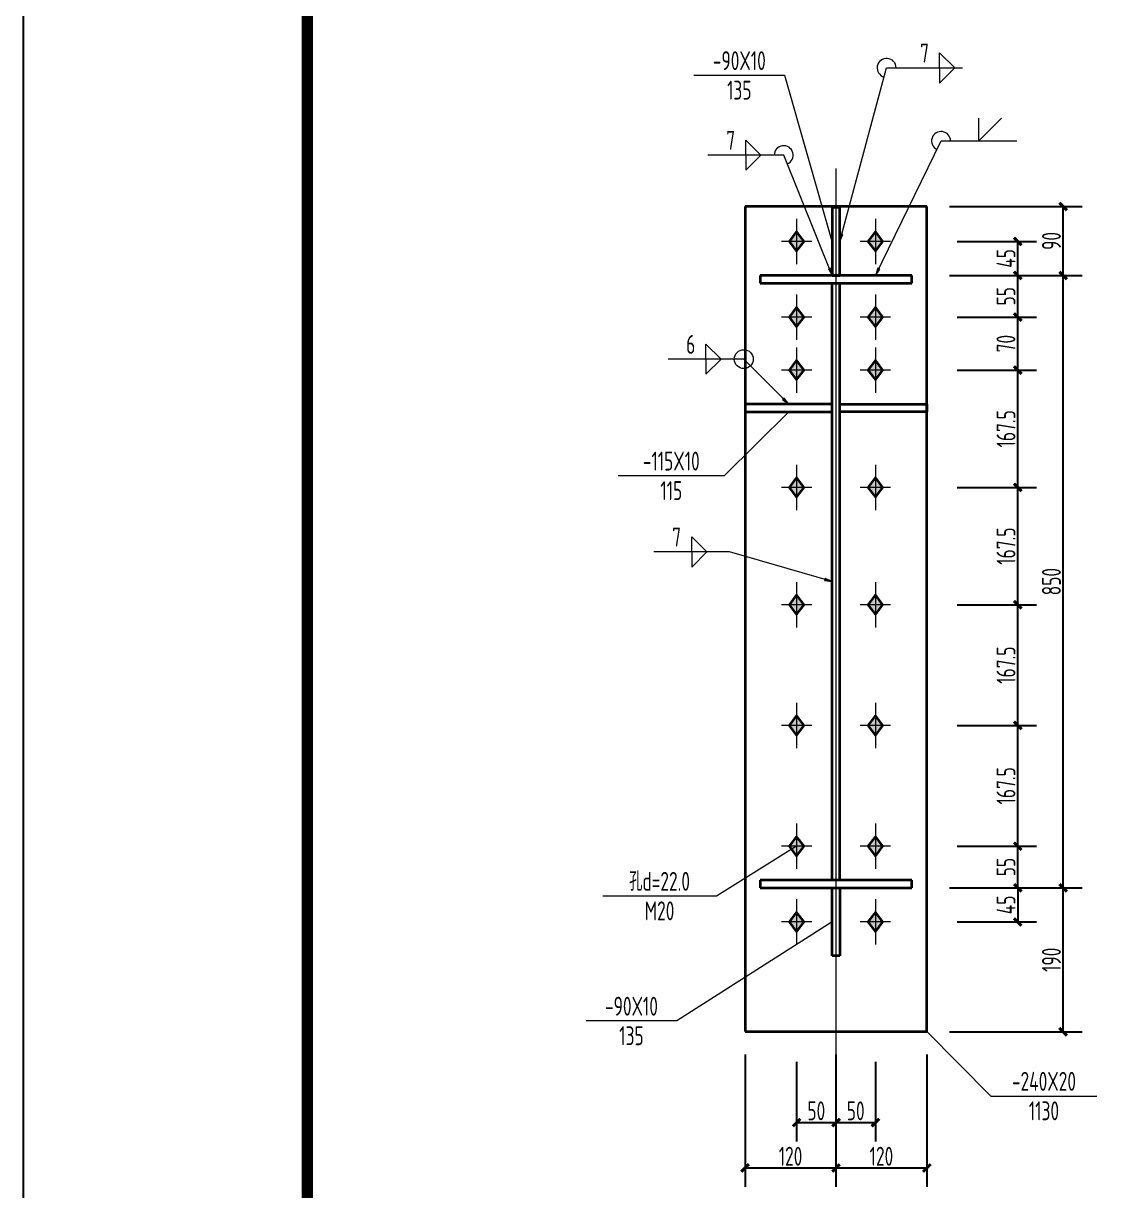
# Model space of a CAD drawing. Header units: millimetres. Extents: x 6950065 to 7140129, y 16284814 to 19754034.
# Drawn here: x 6980401 to 6994825, y 17924217 to 17939636 of the extents above; entities that cross this region are included whole.
import ezdxf
from ezdxf.enums import TextEntityAlignment as Align

# ---------------------------------------------------------------- set-up
doc = ezdxf.new("R2010")
doc.units = ezdxf.units.MM
doc.header["$LTSCALE"] = 1500
doc.header["$MEASUREMENT"] = 0
doc.linetypes.add('线型6', pattern=[8.75, 5, -1.25, 1.25, -1.25])
doc.layers.get('Defpoints').update_dxf_attribs({"color": 1})
for name, color, linetype, lineweight in [('10', 7, 'Continuous', 35), ('20', 2, 'Continuous', 35), ('尺寸标注', 9, 'Continuous', 18), ('焊缝标注', 9, 'Continuous', 18), ('螺栓孔标注', 9, 'Continuous', 18), ('钢板标注', 9, 'Continuous', 18)]:
    doc.layers.add(name, color=color, linetype=linetype, lineweight=lineweight)
doc.layers.add('C型钢', color=6, linetype='Continuous')
doc.layers.add('TK', color=4, linetype='Continuous')
doc.styles.add('FromPkpm', font='Pkpmeng', dxfattribs={"width": 0.7, "bigfont": 'hztxt'})
doc.dimstyles.new('Pkpm_1.00', dxfattribs={"dimtxt": 250, "dimasz": 100, "dimexe": 250, "dimexo": 0.0625, "dimgap": 30, "dimtad": 1, "dimdec": 0, "dimrnd": 5, "dimzin": 0, "dimdsep": 46, "dimtxsty": 'FromPkpm', "dimblk1": 'ARCHTICK', "dimblk2": 'ARCHTICK', "dimsah": 1, "dimcen": 0.09, "dimadec": 0, "dimazin": 0, "dimtfac": 1, "dimtdec": 0, "dimtix": 1, "dimtmove": 2, "dimatfit": 1, "dimfxl": 0, "dimtolj": 1, "dimtzin": 0, "dimarcsym": 0})

# ---------------------------------------------------------------- blocks, each defined once
blk = doc.blocks.new('_ArchTick')
at = {"color": 0, "linetype": 'ByBlock', "const_width": 0.4}
blk.add_lwpolyline([(-0.5, -0.5), (0.5, 0.5)], dxfattribs=at)
blk = doc.blocks.new('*D435')
at = {"layer": 'Defpoints', "color": 0, "linetype": 'Continuous'}
for p in [(6992332, 17936756), (6993532, 17936756), (6992332, 17936306)]:
    blk.add_point(p, dxfattribs=at)
at = {"layer": '尺寸标注', "color": 0, "linetype": 'Continuous', "lineweight": -2}
for p, q in [((6992732, 17936756), (6993782, 17936756)), ((6993532, 17936306), (6993532, 17936756)), ((6992732, 17936306), (6993782, 17936306))]:
    blk.add_line(p, q, dxfattribs=at)
at = {"layer": '尺寸标注', "color": 0, "linetype": 'Continuous', "lineweight": -2, "xscale": 100, "yscale": 100, "zscale": 100}
for p, rotation in [((6993532, 17936756), 90), ((6993532, 17936306), 270)]:
    blk.add_blockref('_ArchTick', p, dxfattribs=dict(at, rotation=rotation))
at = {"layer": '尺寸标注', "color": 0, "linetype": 'Continuous', "lineweight": 18, "insert": (6993377, 17936531), "char_height": 250, "attachment_point": 5, "rotation": 90, "style": 'FromPkpm'}
blk.add_mtext('\\A1;45', dxfattribs=at)
blk = doc.blocks.new('*D436')
at = {"layer": 'Defpoints', "color": 0, "linetype": 'Continuous'}
for p in [(6992332, 17936306), (6993532, 17936306), (6992332, 17935756)]:
    blk.add_point(p, dxfattribs=at)
at = {"layer": '尺寸标注', "color": 0, "linetype": 'Continuous', "lineweight": -2}
for p, q in [((6992732, 17936306), (6993782, 17936306)), ((6993532, 17935756), (6993532, 17936306)), ((6992732, 17935756), (6993782, 17935756))]:
    blk.add_line(p, q, dxfattribs=at)
at = {"layer": '尺寸标注', "color": 0, "linetype": 'Continuous', "lineweight": -2, "xscale": 100, "yscale": 100, "zscale": 100}
for p, rotation in [((6993532, 17936306), 90), ((6993532, 17935756), 270)]:
    blk.add_blockref('_ArchTick', p, dxfattribs=dict(at, rotation=rotation))
at = {"layer": '尺寸标注', "color": 0, "linetype": 'Continuous', "lineweight": 18, "insert": (6993377, 17936031), "char_height": 250, "attachment_point": 5, "rotation": 90, "style": 'FromPkpm'}
blk.add_mtext('\\A1;55', dxfattribs=at)
blk = doc.blocks.new('*D437')
at = {"layer": 'Defpoints', "color": 0, "linetype": 'Continuous'}
for p in [(6992332, 17935756), (6993532, 17935756), (6992332, 17935056)]:
    blk.add_point(p, dxfattribs=at)
at = {"layer": '尺寸标注', "color": 0, "linetype": 'Continuous', "lineweight": -2}
for p, q in [((6992732, 17935756), (6993782, 17935756)), ((6993532, 17935056), (6993532, 17935756)), ((6992732, 17935056), (6993782, 17935056))]:
    blk.add_line(p, q, dxfattribs=at)
at = {"layer": '尺寸标注', "color": 0, "linetype": 'Continuous', "lineweight": -2, "xscale": 100, "yscale": 100, "zscale": 100}
for p, rotation in [((6993532, 17935756), 90), ((6993532, 17935056), 270)]:
    blk.add_blockref('_ArchTick', p, dxfattribs=dict(at, rotation=rotation))
at = {"layer": '尺寸标注', "color": 0, "linetype": 'Continuous', "lineweight": 18, "insert": (6993377, 17935406), "char_height": 250, "attachment_point": 5, "rotation": 90, "style": 'FromPkpm'}
blk.add_mtext('\\A1;70', dxfattribs=at)
blk = doc.blocks.new('*D438')
at = {"layer": 'Defpoints', "color": 0, "linetype": 'Continuous'}
for p in [(6992332, 17928217), (6993532, 17928217), (6992332, 17927767)]:
    blk.add_point(p, dxfattribs=at)
at = {"layer": '尺寸标注', "color": 0, "linetype": 'Continuous', "lineweight": -2}
for p, q in [((6992732, 17928217), (6993782, 17928217)), ((6993532, 17928217), (6993532, 17927767)), ((6992732, 17927767), (6993782, 17927767))]:
    blk.add_line(p, q, dxfattribs=at)
at = {"layer": '尺寸标注', "color": 0, "linetype": 'Continuous', "lineweight": -2, "xscale": 100, "yscale": 100, "zscale": 100}
for p, rotation in [((6993532, 17928217), 90), ((6993532, 17927767), 270)]:
    blk.add_blockref('_ArchTick', p, dxfattribs=dict(at, rotation=rotation))
at = {"layer": '尺寸标注', "color": 0, "linetype": 'Continuous', "lineweight": 18, "insert": (6993377, 17927992), "char_height": 250, "attachment_point": 5, "rotation": 90, "style": 'FromPkpm'}
blk.add_mtext('\\A1;45', dxfattribs=at)
blk = doc.blocks.new('*D439')
at = {"layer": 'Defpoints', "color": 0, "linetype": 'Continuous'}
for p in [(6992332, 17928767), (6993532, 17928767), (6992332, 17928217)]:
    blk.add_point(p, dxfattribs=at)
at = {"layer": '尺寸标注', "color": 0, "linetype": 'Continuous', "lineweight": -2}
for p, q in [((6992732, 17928767), (6993782, 17928767)), ((6993532, 17928217), (6993532, 17928767)), ((6992732, 17928217), (6993782, 17928217))]:
    blk.add_line(p, q, dxfattribs=at)
at = {"layer": '尺寸标注', "color": 0, "linetype": 'Continuous', "lineweight": -2, "xscale": 100, "yscale": 100, "zscale": 100}
for p, rotation in [((6993532, 17928767), 90), ((6993532, 17928217), 270)]:
    blk.add_blockref('_ArchTick', p, dxfattribs=dict(at, rotation=rotation))
at = {"layer": '尺寸标注', "color": 0, "linetype": 'Continuous', "lineweight": 18, "insert": (6993377, 17928492), "char_height": 250, "attachment_point": 5, "rotation": 90, "style": 'FromPkpm'}
blk.add_mtext('\\A1;55', dxfattribs=at)
blk = doc.blocks.new('*D440')
at = {"layer": 'Defpoints', "color": 0, "linetype": 'Continuous'}
for p in [(6992332, 17935056), (6993532, 17935056), (6992332, 17933506)]:
    blk.add_point(p, dxfattribs=at)
at = {"layer": '尺寸标注', "color": 0, "linetype": 'Continuous', "lineweight": -2}
for p, q in [((6992732, 17935056), (6993782, 17935056)), ((6993532, 17933506), (6993532, 17935056)), ((6992732, 17933506), (6993782, 17933506))]:
    blk.add_line(p, q, dxfattribs=at)
at = {"layer": '尺寸标注', "color": 0, "linetype": 'Continuous', "lineweight": -2, "xscale": 100, "yscale": 100, "zscale": 100}
for p, rotation in [((6993532, 17935056), 90), ((6993532, 17933506), 270)]:
    blk.add_blockref('_ArchTick', p, dxfattribs=dict(at, rotation=rotation))
at = {"layer": '尺寸标注', "color": 0, "linetype": 'Continuous', "lineweight": 18, "insert": (6993377, 17934281), "char_height": 250, "attachment_point": 5, "rotation": 90, "style": 'FromPkpm'}
blk.add_mtext('\\A1;167.5', dxfattribs=at)
blk = doc.blocks.new('*D441')
at = {"layer": 'Defpoints', "color": 0, "linetype": 'Continuous'}
for p in [(6992332, 17931956), (6993532, 17931956), (6992332, 17930362)]:
    blk.add_point(p, dxfattribs=at)
at = {"layer": '尺寸标注', "color": 0, "linetype": 'Continuous', "lineweight": -2}
for p, q in [((6992732, 17931956), (6993782, 17931956)), ((6993532, 17930362), (6993532, 17931956)), ((6992732, 17930362), (6993782, 17930362))]:
    blk.add_line(p, q, dxfattribs=at)
at = {"layer": '尺寸标注', "color": 0, "linetype": 'Continuous', "lineweight": -2, "xscale": 100, "yscale": 100, "zscale": 100}
for p, rotation in [((6993532, 17931956), 90), ((6993532, 17930362), 270)]:
    blk.add_blockref('_ArchTick', p, dxfattribs=dict(at, rotation=rotation))
at = {"layer": '尺寸标注', "color": 0, "linetype": 'Continuous', "lineweight": 18, "insert": (6993377, 17931159), "char_height": 250, "attachment_point": 5, "rotation": 90, "style": 'FromPkpm'}
blk.add_mtext('\\A1;167.5', dxfattribs=at)
blk = doc.blocks.new('*D442')
at = {"layer": 'Defpoints', "color": 0, "linetype": 'Continuous'}
for p in [(6990612, 17926317), (6991132, 17926317), (6991132, 17925117)]:
    blk.add_point(p, dxfattribs=at)
at = {"layer": '尺寸标注', "color": 0, "linetype": 'Continuous', "lineweight": -2}
for p, q in [((6990612, 17925917), (6990612, 17924867)), ((6991132, 17925917), (6991132, 17924867)), ((6990612, 17925117), (6991132, 17925117))]:
    blk.add_line(p, q, dxfattribs=at)
at = {"layer": '尺寸标注', "color": 0, "linetype": 'Continuous', "lineweight": -2, "xscale": 100, "yscale": 100, "zscale": 100, "rotation": 180}
blk.add_blockref('_ArchTick', (6990612, 17925117), dxfattribs=at)
at = {"layer": '尺寸标注', "color": 0, "linetype": 'Continuous', "lineweight": -2, "xscale": 100, "yscale": 100, "zscale": 100}
blk.add_blockref('_ArchTick', (6991132, 17925117), dxfattribs=at)
at = {"layer": '尺寸标注', "color": 0, "linetype": 'Continuous', "lineweight": 18, "insert": (6990872, 17925272), "char_height": 250, "attachment_point": 5, "style": 'FromPkpm'}
blk.add_mtext('\\A1;50', dxfattribs=at)
blk = doc.blocks.new('*D443')
at = {"layer": 'Defpoints', "color": 0, "linetype": 'Continuous'}
for p in [(6991132, 17926317), (6991652, 17926317), (6991652, 17925117)]:
    blk.add_point(p, dxfattribs=at)
at = {"layer": '尺寸标注', "color": 0, "linetype": 'Continuous', "lineweight": -2}
for p, q in [((6991132, 17925917), (6991132, 17924867)), ((6991652, 17925917), (6991652, 17924867)), ((6991132, 17925117), (6991652, 17925117))]:
    blk.add_line(p, q, dxfattribs=at)
at = {"layer": '尺寸标注', "color": 0, "linetype": 'Continuous', "lineweight": -2, "xscale": 100, "yscale": 100, "zscale": 100, "rotation": 180}
blk.add_blockref('_ArchTick', (6991132, 17925117), dxfattribs=at)
at = {"layer": '尺寸标注', "color": 0, "linetype": 'Continuous', "lineweight": -2, "xscale": 100, "yscale": 100, "zscale": 100}
blk.add_blockref('_ArchTick', (6991652, 17925117), dxfattribs=at)
at = {"layer": '尺寸标注', "color": 0, "linetype": 'Continuous', "lineweight": 18, "insert": (6991392, 17925272), "char_height": 250, "attachment_point": 5, "style": 'FromPkpm'}
blk.add_mtext('\\A1;50', dxfattribs=at)
blk = doc.blocks.new('*D444')
at = {"layer": 'Defpoints', "color": 0, "linetype": 'Continuous'}
for p in [(6989932, 17926317), (6991132, 17926317), (6991132, 17924517)]:
    blk.add_point(p, dxfattribs=at)
at = {"layer": '尺寸标注', "color": 0, "linetype": 'Continuous', "lineweight": -2}
for p, q in [((6989932, 17926017), (6989932, 17924267)), ((6991132, 17926017), (6991132, 17924267)), ((6989932, 17924517), (6991132, 17924517))]:
    blk.add_line(p, q, dxfattribs=at)
at = {"layer": '尺寸标注', "color": 0, "linetype": 'Continuous', "lineweight": -2, "xscale": 100, "yscale": 100, "zscale": 100, "rotation": 180}
blk.add_blockref('_ArchTick', (6989932, 17924517), dxfattribs=at)
at = {"layer": '尺寸标注', "color": 0, "linetype": 'Continuous', "lineweight": -2, "xscale": 100, "yscale": 100, "zscale": 100}
blk.add_blockref('_ArchTick', (6991132, 17924517), dxfattribs=at)
at = {"layer": '尺寸标注', "color": 0, "linetype": 'Continuous', "lineweight": 18, "insert": (6990532, 17924672), "char_height": 250, "attachment_point": 5, "style": 'FromPkpm'}
blk.add_mtext('\\A1;120', dxfattribs=at)
blk = doc.blocks.new('*D445')
at = {"layer": 'Defpoints', "color": 0, "linetype": 'Continuous'}
for p in [(6991132, 17926317), (6992332, 17926317), (6992332, 17924517)]:
    blk.add_point(p, dxfattribs=at)
at = {"layer": '尺寸标注', "color": 0, "linetype": 'Continuous', "lineweight": -2}
for p, q in [((6991132, 17926017), (6991132, 17924267)), ((6992332, 17926017), (6992332, 17924267)), ((6991132, 17924517), (6992332, 17924517))]:
    blk.add_line(p, q, dxfattribs=at)
at = {"layer": '尺寸标注', "color": 0, "linetype": 'Continuous', "lineweight": -2, "xscale": 100, "yscale": 100, "zscale": 100, "rotation": 180}
blk.add_blockref('_ArchTick', (6991132, 17924517), dxfattribs=at)
at = {"layer": '尺寸标注', "color": 0, "linetype": 'Continuous', "lineweight": -2, "xscale": 100, "yscale": 100, "zscale": 100}
blk.add_blockref('_ArchTick', (6992332, 17924517), dxfattribs=at)
at = {"layer": '尺寸标注', "color": 0, "linetype": 'Continuous', "lineweight": 18, "insert": (6991732, 17924672), "char_height": 250, "attachment_point": 5, "style": 'FromPkpm'}
blk.add_mtext('\\A1;120', dxfattribs=at)
blk = doc.blocks.new('*D446')
at = {"layer": 'Defpoints', "color": 0, "linetype": 'Continuous'}
for p in [(6992332, 17928217), (6994132, 17928217), (6992332, 17926317)]:
    blk.add_point(p, dxfattribs=at)
at = {"layer": '尺寸标注', "color": 0, "linetype": 'Continuous', "lineweight": -2}
for p, q in [((6992632, 17928217), (6994382, 17928217)), ((6994132, 17926317), (6994132, 17928217)), ((6992632, 17926317), (6994382, 17926317))]:
    blk.add_line(p, q, dxfattribs=at)
at = {"layer": '尺寸标注', "color": 0, "linetype": 'Continuous', "lineweight": -2, "xscale": 100, "yscale": 100, "zscale": 100}
for p, rotation in [((6994132, 17928217), 90), ((6994132, 17926317), 270)]:
    blk.add_blockref('_ArchTick', p, dxfattribs=dict(at, rotation=rotation))
at = {"layer": '尺寸标注', "color": 0, "linetype": 'Continuous', "lineweight": 18, "insert": (6993977, 17927267), "char_height": 250, "attachment_point": 5, "rotation": 90, "style": 'FromPkpm'}
blk.add_mtext('\\A1;190', dxfattribs=at)
blk = doc.blocks.new('*D447')
at = {"layer": 'Defpoints', "color": 0, "linetype": 'Continuous'}
for p in [(6992332, 17936306), (6994132, 17936306), (6992332, 17928217)]:
    blk.add_point(p, dxfattribs=at)
at = {"layer": '尺寸标注', "color": 0, "linetype": 'Continuous', "lineweight": -2}
for p, q in [((6992632, 17936306), (6994382, 17936306)), ((6994132, 17928217), (6994132, 17936306)), ((6992632, 17928217), (6994382, 17928217))]:
    blk.add_line(p, q, dxfattribs=at)
at = {"layer": '尺寸标注', "color": 0, "linetype": 'Continuous', "lineweight": -2, "xscale": 100, "yscale": 100, "zscale": 100}
for p, rotation in [((6994132, 17936306), 90), ((6994132, 17928217), 270)]:
    blk.add_blockref('_ArchTick', p, dxfattribs=dict(at, rotation=rotation))
at = {"layer": '尺寸标注', "color": 0, "linetype": 'Continuous', "lineweight": 18, "insert": (6993977, 17932262), "char_height": 250, "attachment_point": 5, "rotation": 90, "style": 'FromPkpm'}
blk.add_mtext('\\A1;850', dxfattribs=at)
blk = doc.blocks.new('*D448')
at = {"layer": 'Defpoints', "color": 0, "linetype": 'Continuous'}
for p in [(6992332, 17937217), (6994132, 17937217), (6992332, 17936306)]:
    blk.add_point(p, dxfattribs=at)
at = {"layer": '尺寸标注', "color": 0, "linetype": 'Continuous', "lineweight": -2}
for p, q in [((6992632, 17937217), (6994382, 17937217)), ((6994132, 17936306), (6994132, 17937217)), ((6992632, 17936306), (6994382, 17936306))]:
    blk.add_line(p, q, dxfattribs=at)
at = {"layer": '尺寸标注', "color": 0, "linetype": 'Continuous', "lineweight": -2, "xscale": 100, "yscale": 100, "zscale": 100}
for p, rotation in [((6994132, 17937217), 90), ((6994132, 17936306), 270)]:
    blk.add_blockref('_ArchTick', p, dxfattribs=dict(at, rotation=rotation))
at = {"layer": '尺寸标注', "color": 0, "linetype": 'Continuous', "lineweight": 18, "insert": (6993977, 17936762), "char_height": 250, "attachment_point": 5, "rotation": 90, "style": 'FromPkpm'}
blk.add_mtext('\\A1;90', dxfattribs=at)
blk = doc.blocks.new('*D312')
at = {"layer": 'Defpoints', "color": 0, "linetype": 'Continuous'}
for p in [(6992332, 17930362), (6993532, 17930362), (6992332, 17928767)]:
    blk.add_point(p, dxfattribs=at)
at = {"layer": '尺寸标注', "color": 0, "linetype": 'Continuous', "lineweight": -2}
for p, q in [((6992732, 17930362), (6993782, 17930362)), ((6993532, 17928767), (6993532, 17930362)), ((6992732, 17928767), (6993782, 17928767))]:
    blk.add_line(p, q, dxfattribs=at)
at = {"layer": '尺寸标注', "color": 0, "linetype": 'Continuous', "lineweight": -2, "xscale": 100, "yscale": 100, "zscale": 100}
for p, rotation in [((6993532, 17930362), 90), ((6993532, 17928767), 270)]:
    blk.add_blockref('_ArchTick', p, dxfattribs=dict(at, rotation=rotation))
at = {"layer": '尺寸标注', "color": 0, "linetype": 'Continuous', "lineweight": 18, "insert": (6993377, 17929565), "char_height": 250, "attachment_point": 5, "rotation": 90, "style": 'FromPkpm'}
blk.add_mtext('\\A1;167.5', dxfattribs=at)
blk = doc.blocks.new('*D313')
at = {"layer": 'Defpoints', "color": 0, "linetype": 'Continuous'}
for p in [(6992332, 17933506), (6993532, 17933506), (6992332, 17931956)]:
    blk.add_point(p, dxfattribs=at)
at = {"layer": '尺寸标注', "color": 0, "linetype": 'Continuous', "lineweight": -2}
for p, q in [((6992732, 17933506), (6993782, 17933506)), ((6993532, 17931956), (6993532, 17933506)), ((6992732, 17931956), (6993782, 17931956))]:
    blk.add_line(p, q, dxfattribs=at)
at = {"layer": '尺寸标注', "color": 0, "linetype": 'Continuous', "lineweight": -2, "xscale": 100, "yscale": 100, "zscale": 100}
for p, rotation in [((6993532, 17933506), 90), ((6993532, 17931956), 270)]:
    blk.add_blockref('_ArchTick', p, dxfattribs=dict(at, rotation=rotation))
at = {"layer": '尺寸标注', "color": 0, "linetype": 'Continuous', "lineweight": 18, "insert": (6993377, 17932731), "char_height": 250, "attachment_point": 5, "rotation": 90, "style": 'FromPkpm'}
blk.add_mtext('\\A1;167.5', dxfattribs=at)
blk = doc.blocks.new('GeYuanFrame_04741830', base_point=(20.09, 4.53))
at = {"layer": 'TK'}
blk.add_lwpolyline([(20.09, 4.53), (20.09, 598.53), (861.09, 598.53), (861.09, 4.53)], close=True, dxfattribs=at)
at = {"layer": 'TK', "const_width": 1}
blk.add_lwpolyline([(45.09, 588.53), (851.09, 588.53), (851.09, 14.53), (45.09, 14.53)], close=True, dxfattribs=at)

msp = doc.modelspace()

# ---------------------------------------------------------------- hatches: boundary and pattern name
at = {"layer": '10'}
for points in [[(6990612.4, 17936886), (6990512.4, 17936756), (6990612.4, 17936626), (6990712.4, 17936756)], [(6991652.4, 17936886), (6991552.4, 17936756), (6991652.4, 17936626), (6991752.4, 17936756)], [(6990612.4, 17935886), (6990512.4, 17935756), (6990612.4, 17935626), (6990712.4, 17935756)], [(6991652.4, 17935886), (6991552.4, 17935756), (6991652.4, 17935626), (6991752.4, 17935756)], [(6990612.4, 17935186), (6990512.4, 17935056), (6990612.4, 17934926), (6990712.4, 17935056)], [(6991652.4, 17935186), (6991552.4, 17935056), (6991652.4, 17934926), (6991752.4, 17935056)], [(6990612.4, 17933636), (6990512.4, 17933506), (6990612.4, 17933376), (6990712.4, 17933506)], [(6991652.4, 17933636), (6991552.4, 17933506), (6991652.4, 17933376), (6991752.4, 17933506)], [(6990612.4, 17932086), (6990512.4, 17931956), (6990612.4, 17931826), (6990712.4, 17931956)], [(6991652.4, 17932086), (6991552.4, 17931956), (6991652.4, 17931826), (6991752.4, 17931956)], [(6990612.4, 17930491.7), (6990512.4, 17930361.7), (6990612.4, 17930231.7), (6990712.4, 17930361.7)], [(6991652.4, 17930491.7), (6991552.4, 17930361.7), (6991652.4, 17930231.7), (6991752.4, 17930361.7)], [(6990612.4, 17928897.5), (6990512.4, 17928767.5), (6990612.4, 17928637.5), (6990712.4, 17928767.5)], [(6991652.4, 17928897.5), (6991552.4, 17928767.5), (6991652.4, 17928637.5), (6991752.4, 17928767.5)], [(6990612.4, 17927897.5), (6990512.4, 17927767.5), (6990612.4, 17927637.5), (6990712.4, 17927767.5)], [(6991652.4, 17927897.5), (6991552.4, 17927767.5), (6991652.4, 17927637.5), (6991752.4, 17927767.5)]]:
    msp.add_hatch(color=1, dxfattribs=at).paths.add_polyline_path(points)
at = {"layer": '焊缝标注'}
for points in [[(6991182.4, 17936756), (6991222.9, 17936848.7), (6991193.9, 17936856.5)], [(6991082.4, 17936306), (6991058.9, 17936404.4), (6991031.1, 17936393.2)], [(6991652.4, 17936306), (6991709.7, 17936389.3), (6991682.7, 17936402.5)], [(6990507.4, 17934606), (6990447.3, 17934687.4), (6990426.1, 17934666.2)], [(6991082.4, 17932261.7), (6990990.5, 17932304), (6990982.1, 17932275.2)]]:
    msp.add_hatch(color=3, dxfattribs=at).paths.add_polyline_path(points)

# ---------------------------------------------------------------- linework, layer by layer
at = {"layer": '10', "linetype": '线型6', "lineweight": 18, "ltscale": 100}
msp.add_line((6991132.4, 17925817.5), (6991132.4, 17937717.5), dxfattribs=at)
at = {"layer": '10', "color": 9, "lineweight": 18, "ltscale": 100}
for p, q in [((6990612.4, 17937056), (6990612.4, 17936456)), ((6991652.4, 17937056), (6991652.4, 17936456)), ((6990812.4, 17936756), (6990412.4, 17936756)), ((6991852.4, 17936756), (6991452.4, 17936756)), ((6990612.4, 17936056), (6990612.4, 17935456)), ((6991652.4, 17936056), (6991652.4, 17935456)), ((6990812.4, 17935756), (6990412.4, 17935756)), ((6991852.4, 17935756), (6991452.4, 17935756)), ((6990612.4, 17935356), (6990612.4, 17934756)), ((6991652.4, 17935356), (6991652.4, 17934756)), ((6990812.4, 17935056), (6990412.4, 17935056)), ((6991852.4, 17935056), (6991452.4, 17935056)), ((6990612.4, 17933806), (6990612.4, 17933206)), ((6991652.4, 17933806), (6991652.4, 17933206)), ((6990812.4, 17933506), (6990412.4, 17933506)), ((6991852.4, 17933506), (6991452.4, 17933506)), ((6990612.4, 17932256), (6990612.4, 17931656)), ((6991652.4, 17932256), (6991652.4, 17931656)), ((6990812.4, 17931956), (6990412.4, 17931956)), ((6991852.4, 17931956), (6991452.4, 17931956)), ((6990612.4, 17930661.7), (6990612.4, 17930061.7)), ((6991652.4, 17930661.7), (6991652.4, 17930061.7)), ((6990812.4, 17930361.7), (6990412.4, 17930361.7)), ((6991852.4, 17930361.7), (6991452.4, 17930361.7)), ((6990612.4, 17929067.5), (6990612.4, 17928467.5)), ((6991652.4, 17929067.5), (6991652.4, 17928467.5)), ((6990812.4, 17928767.5), (6990412.4, 17928767.5)), ((6991852.4, 17928767.5), (6991452.4, 17928767.5)), ((6990612.4, 17928067.5), (6990612.4, 17927467.5)), ((6991652.4, 17928067.5), (6991652.4, 17927467.5)), ((6990812.4, 17927767.5), (6990412.4, 17927767.5)), ((6991852.4, 17927767.5), (6991452.4, 17927767.5))]:
    msp.add_line(p, q, dxfattribs=at)
at = {"layer": '10', "color": 3, "lineweight": 35, "ltscale": 100}
for p, q in [((6992132.4, 17936306), (6990132.4, 17936306)), ((6990132.4, 17936306), (6990132.4, 17936206)), ((6992132.4, 17936206), (6992132.4, 17936306)), ((6990132.4, 17936206), (6992132.4, 17936206)), ((6991082.4, 17928317.5), (6991082.4, 17936206)), ((6991182.4, 17928317.5), (6991182.4, 17936206)), ((6992132.4, 17928317.5), (6990132.4, 17928317.5)), ((6990132.4, 17928317.5), (6990132.4, 17928217.5)), ((6992132.4, 17928217.5), (6992132.4, 17928317.5)), ((6990132.4, 17928217.5), (6992132.4, 17928217.5))]:
    msp.add_line(p, q, dxfattribs=at)
at = {"layer": '10', "color": 1, "linetype": 'Continuous'}
for points in [[(6990612.4, 17936886), (6990512.4, 17936756), (6990612.4, 17936626), (6990712.4, 17936756)], [(6991652.4, 17936886), (6991552.4, 17936756), (6991652.4, 17936626), (6991752.4, 17936756)], [(6990612.4, 17935886), (6990512.4, 17935756), (6990612.4, 17935626), (6990712.4, 17935756)], [(6991652.4, 17935886), (6991552.4, 17935756), (6991652.4, 17935626), (6991752.4, 17935756)], [(6990612.4, 17935186), (6990512.4, 17935056), (6990612.4, 17934926), (6990712.4, 17935056)], [(6991652.4, 17935186), (6991552.4, 17935056), (6991652.4, 17934926), (6991752.4, 17935056)], [(6990612.4, 17933636), (6990512.4, 17933506), (6990612.4, 17933376), (6990712.4, 17933506)], [(6991652.4, 17933636), (6991552.4, 17933506), (6991652.4, 17933376), (6991752.4, 17933506)], [(6990612.4, 17932086), (6990512.4, 17931956), (6990612.4, 17931826), (6990712.4, 17931956)], [(6991652.4, 17932086), (6991552.4, 17931956), (6991652.4, 17931826), (6991752.4, 17931956)], [(6990612.4, 17930491.7), (6990512.4, 17930361.7), (6990612.4, 17930231.7), (6990712.4, 17930361.7)], [(6991652.4, 17930491.7), (6991552.4, 17930361.7), (6991652.4, 17930231.7), (6991752.4, 17930361.7)], [(6990612.4, 17928897.5), (6990512.4, 17928767.5), (6990612.4, 17928637.5), (6990712.4, 17928767.5)], [(6991652.4, 17928897.5), (6991552.4, 17928767.5), (6991652.4, 17928637.5), (6991752.4, 17928767.5)], [(6990612.4, 17927897.5), (6990512.4, 17927767.5), (6990612.4, 17927637.5), (6990712.4, 17927767.5)], [(6991652.4, 17927897.5), (6991552.4, 17927767.5), (6991652.4, 17927637.5), (6991752.4, 17927767.5)]]:
    msp.add_lwpolyline(points, close=True, dxfattribs=at)
at = {"layer": '20', "lineweight": 35, "ltscale": 100}
for p, q in [((6992332.4, 17937217.5), (6989932.4, 17937217.5)), ((6989932.4, 17937217.5), (6989932.4, 17926317.5)), ((6991182.4, 17937206), (6991082.4, 17937206)), ((6991082.4, 17937206), (6991082.4, 17936306)), ((6991182.4, 17936306), (6991182.4, 17937206)), ((6992332.4, 17926317.5), (6992332.4, 17937217.5)), ((6991082.4, 17936306), (6991182.4, 17936306)), ((6991082.4, 17934606), (6989932.4, 17934606)), ((6989932.4, 17934606), (6989932.4, 17934506)), ((6991082.4, 17934506), (6991082.4, 17934606)), ((6991182.4, 17934606), (6992332.4, 17934606)), ((6991182.4, 17934506), (6991182.4, 17934606)), ((6992332.4, 17934606), (6992332.4, 17934506)), ((6989932.4, 17934506), (6991082.4, 17934506)), ((6992332.4, 17934506), (6991182.4, 17934506)), ((6991082.4, 17928217.5), (6991182.4, 17928217.5)), ((6991082.4, 17927317.5), (6991082.4, 17928217.5)), ((6991182.4, 17928217.5), (6991182.4, 17927317.5)), ((6991182.4, 17927317.5), (6991082.4, 17927317.5)), ((6989932.4, 17926317.5), (6992332.4, 17926317.5))]:
    msp.add_line(p, q, dxfattribs=at)
at = {"layer": '焊缝标注', "color": 3, "lineweight": 18, "ltscale": 100}
for p, q in [((6992501, 17939248.3), (6992701, 17939048.3)), ((6992501, 17939048.3), (6992501, 17939248.3)), ((6991182.4, 17936756), (6991801, 17939048.3)), ((6991801, 17939048.3), (6992801, 17939048.3)), ((6992501, 17938848.3), (6992701, 17939048.3)), ((6992501, 17939048.3), (6992501, 17938848.3)), ((6993019.2, 17938082.9), (6993019.2, 17938382.9)), ((6993019.2, 17938082.9), (6993319.2, 17938382.9)), ((6990141.7, 17937895.4), (6989941.7, 17938095.4)), ((6989941.7, 17937895.4), (6989941.7, 17938095.4)), ((6991652.4, 17936306), (6992519.2, 17938082.9)), ((6992519.2, 17938082.9), (6993519.2, 17938082.9)), ((6990441.7, 17937895.4), (6989441.7, 17937895.4)), ((6990141.7, 17937895.4), (6989941.7, 17937695.4)), ((6989941.7, 17937895.4), (6989941.7, 17937695.4)), ((6991082.4, 17936306), (6990441.7, 17937895.4)), ((6989614.1, 17935200.7), (6989414.1, 17935400.7)), ((6989414.1, 17935200.7), (6989414.1, 17935400.7)), ((6989914.1, 17935200.7), (6988914.1, 17935200.7)), ((6989614.1, 17935200.7), (6989414.1, 17935000.7)), ((6989414.1, 17935200.7), (6989414.1, 17935000.7)), ((6990507.4, 17934606), (6989914.1, 17935200.7)), ((6989427.2, 17932654.9), (6989227.2, 17932854.9)), ((6989227.2, 17932654.9), (6989227.2, 17932854.9)), ((6989727.2, 17932654.9), (6988727.2, 17932654.9)), ((6989427.2, 17932654.9), (6989227.2, 17932454.9)), ((6989227.2, 17932654.9), (6989227.2, 17932454.9)), ((6991082.4, 17932261.7), (6989727.2, 17932654.9))]:
    msp.add_line(p, q, dxfattribs=at)
at = {"layer": '焊缝标注', "color": 3, "linetype": 'Continuous'}
for points in [[(6991182.4, 17936756), (6991222.9, 17936848.7), (6991193.9, 17936856.5)], [(6991082.4, 17936306), (6991058.9, 17936404.4), (6991031.1, 17936393.2)], [(6991652.4, 17936306), (6991709.7, 17936389.3), (6991682.7, 17936402.5)], [(6990507.4, 17934606), (6990447.3, 17934687.4), (6990426.1, 17934666.2)], [(6991082.4, 17932261.7), (6990990.5, 17932304), (6990982.1, 17932275.2)]]:
    msp.add_lwpolyline(points, close=True, dxfattribs=at)
at = {"layer": '焊缝标注', "color": 3, "lineweight": 18, "ltscale": 100}
msp.add_circle((6989914.1, 17935200.7), 125, dxfattribs=at)
for centre, start, end in [((6991801, 17939048.3), 0, 254.89786), ((6992519.2, 17938082.9), 0, 243.99399), ((6990441.7, 17937895.4), 291.95233, 180)]:
    msp.add_arc(centre, 125, start, end, dxfattribs=at)
at = {"layer": '螺栓孔标注', "color": 6, "lineweight": 18, "ltscale": 100}
for p, q in [((6990612.4, 17928767.5), (6989552.6, 17928108.2)), ((6989552.6, 17928108.2), (6988052.6, 17928108.2))]:
    msp.add_line(p, q, dxfattribs=at)
at = {"layer": '螺栓孔标注', "color": 6, "ltscale": 100, "const_width": 10}
msp.add_lwpolyline([(6990617.4, 17928767.5, 1), (6990607.4, 17928767.5, 1)], format="xyb", close=True, dxfattribs=at)
at = {"layer": '钢板标注', "color": 2, "lineweight": 18, "ltscale": 100}
for p, q in [((6990455.4, 17938948.3), (6989255.4, 17938948.3)), ((6991082.4, 17936756), (6990455.4, 17938948.3)), ((6990507.4, 17934506), (6989657.1, 17933659.2)), ((6989657.1, 17933659.2), (6988257.1, 17933659.2)), ((6991082.4, 17927767.5), (6989031.2, 17926458.8)), ((6989031.2, 17926458.8), (6987831.2, 17926458.8)), ((6992332.4, 17926317.5), (6993178.5, 17925466.6)), ((6993178.5, 17925466.6), (6994578.5, 17925466.6))]:
    msp.add_line(p, q, dxfattribs=at)
at = {"layer": '钢板标注', "color": 2, "ltscale": 100, "const_width": 10}
for points in [[(6991087.4, 17936756, 1), (6991077.4, 17936756, 1)], [(6990512.4, 17934506, 1), (6990502.4, 17934506, 1)], [(6991087.4, 17927767.5, 1), (6991077.4, 17927767.5, 1)], [(6992337.4, 17926317.5, 1), (6992327.4, 17926317.5, 1)]]:
    msp.add_lwpolyline(points, format="xyb", close=True, dxfattribs=at)

# ---------------------------------------------------------------- block references
at = {"layer": 'C型钢', "color": 3, "xscale": 150, "yscale": 150, "zscale": 150}
msp.add_blockref('GeYuanFrame_04741830', (6980400.9, 17910420.5), dxfattribs=at)

# ---------------------------------------------------------------- texts
at = {"layer": '焊缝标注', "color": 3, "lineweight": 25, "style": 'FromPkpm', "width": 0.7}
for s, p in [('7', (6992301, 17939118.3)), ('7', (6989741.7, 17937965.4)), ('6', (6989214.1, 17935270.7)), ('7', (6989027.2, 17932724.9))]:
    msp.add_text(s, height=250, dxfattribs=at).set_placement(p, align=Align.CENTER)
at = {"layer": '螺栓孔标注', "color": 6, "lineweight": 25, "style": 'FromPkpm', "width": 0.7}
msp.add_text('孔d=22.0', height=250, dxfattribs=at).set_placement((6988802.6, 17928178.2), align=Align.CENTER)
msp.add_text('M20', height=250, dxfattribs=at).set_placement((6988802.6, 17928038.2), align=Align.TOP_CENTER)
at = {"layer": '钢板标注', "color": 2, "lineweight": 25, "style": 'FromPkpm', "width": 0.7}
for s, p in [('-90X10', (6989855.4, 17939018.3)), ('-115X10', (6988957.1, 17933729.2)), ('-90X10', (6988431.2, 17926528.8)), ('-240X20', (6993878.5, 17925536.6))]:
    msp.add_text(s, height=250, dxfattribs=at).set_placement(p, align=Align.CENTER)
for s, p in [('135', (6989855.4, 17938878.3)), ('115', (6988957.1, 17933589.2)), ('135', (6988431.2, 17926388.8)), ('1130', (6993878.5, 17925396.6))]:
    msp.add_text(s, height=250, dxfattribs=at).set_placement(p, align=Align.TOP_CENTER)

# ---------------------------------------------------------------- dimensions: what is measured, and where the dimension line sits
at = {"layer": '尺寸标注', "linetype": 'Continuous', "lineweight": 18}
for base, p1, p2, text, override, picture, middle in [((6994132.4, 17937217.5), (6992332.4, 17936306), (6992332.4, 17937217.5), '90', {"dimexo": 300, "dimtad": 1, "dimjust": 0, "dimtih": 0, "dimtoh": 0, "dimtmove": 0, "dimatfit": 3}, '*D448', (6993977.4, 17936761.7)), ((6993532.4, 17936756), (6992332.4, 17936306), (6992332.4, 17936756), '45', {"dimexo": 400, "dimtad": 1, "dimjust": 2, "dimtih": 0, "dimtoh": 0, "dimtix": 0, "dimtmove": 0, "dimatfit": 3}, '*D435', (6993377.4, 17936531)), ((6993532.4, 17936306), (6992332.4, 17935756), (6992332.4, 17936306), '55', {"dimexo": 400, "dimtad": 1, "dimjust": 0, "dimtih": 0, "dimtoh": 0, "dimtmove": 0, "dimatfit": 3}, '*D436', (6993377.4, 17936031)), ((6994132.4, 17936306), (6992332.4, 17928217.5), (6992332.4, 17936306), '850', {"dimexo": 300, "dimtad": 1, "dimjust": 0, "dimtih": 0, "dimtoh": 0, "dimtmove": 0, "dimatfit": 3}, '*D447', (6993977.4, 17932261.7)), ((6993532.4, 17935756), (6992332.4, 17935056), (6992332.4, 17935756), '70', {"dimexo": 400, "dimtad": 1, "dimjust": 0, "dimtih": 0, "dimtoh": 0, "dimtmove": 0, "dimatfit": 3}, '*D437', (6993377.4, 17935406)), ((6993532.4, 17935056), (6992332.4, 17933506), (6992332.4, 17935056), '167.5', {"dimexo": 400, "dimtad": 1, "dimjust": 0, "dimtih": 0, "dimtoh": 0, "dimtmove": 0, "dimatfit": 3}, '*D440', (6993377.4, 17934281)), ((6993532.4, 17933506), (6992332.4, 17931956), (6992332.4, 17933506), '167.5', {"dimexo": 400, "dimtad": 1, "dimjust": 0, "dimtih": 0, "dimtoh": 0, "dimtmove": 0, "dimatfit": 3}, '*D313', (6993377.4, 17932731)), ((6993532.4, 17931956), (6992332.4, 17930361.7), (6992332.4, 17931956), '167.5', {"dimexo": 400, "dimtad": 1, "dimjust": 0, "dimtih": 0, "dimtoh": 0, "dimtmove": 0, "dimatfit": 3}, '*D441', (6993377.4, 17931158.9)), ((6993532.4, 17930361.7), (6992332.4, 17928767.5), (6992332.4, 17930361.7), '167.5', {"dimexo": 400, "dimtad": 1, "dimjust": 0, "dimtih": 0, "dimtoh": 0, "dimtmove": 0, "dimatfit": 3}, '*D312', (6993377.4, 17929564.6)), ((6993532.4, 17928767.5), (6992332.4, 17928217.5), (6992332.4, 17928767.5), '55', {"dimexo": 400, "dimtad": 1, "dimjust": 0, "dimtih": 0, "dimtoh": 0, "dimtmove": 0, "dimatfit": 3}, '*D439', (6993377.4, 17928492.5)), ((6993532.4, 17928217.5), (6992332.4, 17927767.5), (6992332.4, 17928217.5), '45', {"dimexo": 400, "dimtad": 1, "dimjust": 1, "dimtih": 0, "dimtoh": 0, "dimtix": 0, "dimtmove": 0, "dimatfit": 3}, '*D438', (6993377.4, 17927992.5)), ((6994132.4, 17928217.5), (6992332.4, 17926317.5), (6992332.4, 17928217.5), '190', {"dimexo": 300, "dimtad": 1, "dimjust": 0, "dimtih": 0, "dimtoh": 0, "dimtmove": 0, "dimatfit": 3}, '*D446', (6993977.4, 17927267.5))]:
    dim = msp.add_linear_dim(base=base, p1=p1, p2=p2, angle=90, text=text, dimstyle='Pkpm_1.00', override=override, dxfattribs=at)
    dim.commit()
    dim.dimension.update_dxf_attribs({"geometry": picture, "text_midpoint": middle})
for base, p1, p2, text, override, picture, middle in [((6991132.4, 17924517.5), (6989932.4, 17926317.5), (6991132.4, 17926317.5), '120', {"dimexo": 300, "dimtad": 1, "dimjust": 0, "dimtih": 0, "dimtoh": 0, "dimtmove": 0, "dimatfit": 3}, '*D444', (6990532.4, 17924672.5)), ((6991132.4, 17925117.5), (6990612.4, 17926317.5), (6991132.4, 17926317.5), '50', {"dimexo": 400, "dimtad": 1, "dimjust": 0, "dimtih": 0, "dimtoh": 0, "dimtmove": 0, "dimatfit": 3}, '*D442', (6990872.4, 17925272.5)), ((6991652.4, 17925117.5), (6991132.4, 17926317.5), (6991652.4, 17926317.5), '50', {"dimexo": 400, "dimtad": 1, "dimjust": 0, "dimtih": 0, "dimtoh": 0, "dimtmove": 0, "dimatfit": 3}, '*D443', (6991392.4, 17925272.5)), ((6992332.4, 17924517.5), (6991132.4, 17926317.5), (6992332.4, 17926317.5), '120', {"dimexo": 300, "dimtad": 1, "dimjust": 0, "dimtih": 0, "dimtoh": 0, "dimtmove": 0, "dimatfit": 3}, '*D445', (6991732.4, 17924672.5))]:
    dim = msp.add_linear_dim(base=base, p1=p1, p2=p2, text=text, dimstyle='Pkpm_1.00', override=override, dxfattribs=at)
    dim.commit()
    dim.dimension.update_dxf_attribs({"geometry": picture, "text_midpoint": middle})

doc.saveas('drawing.dxf')
